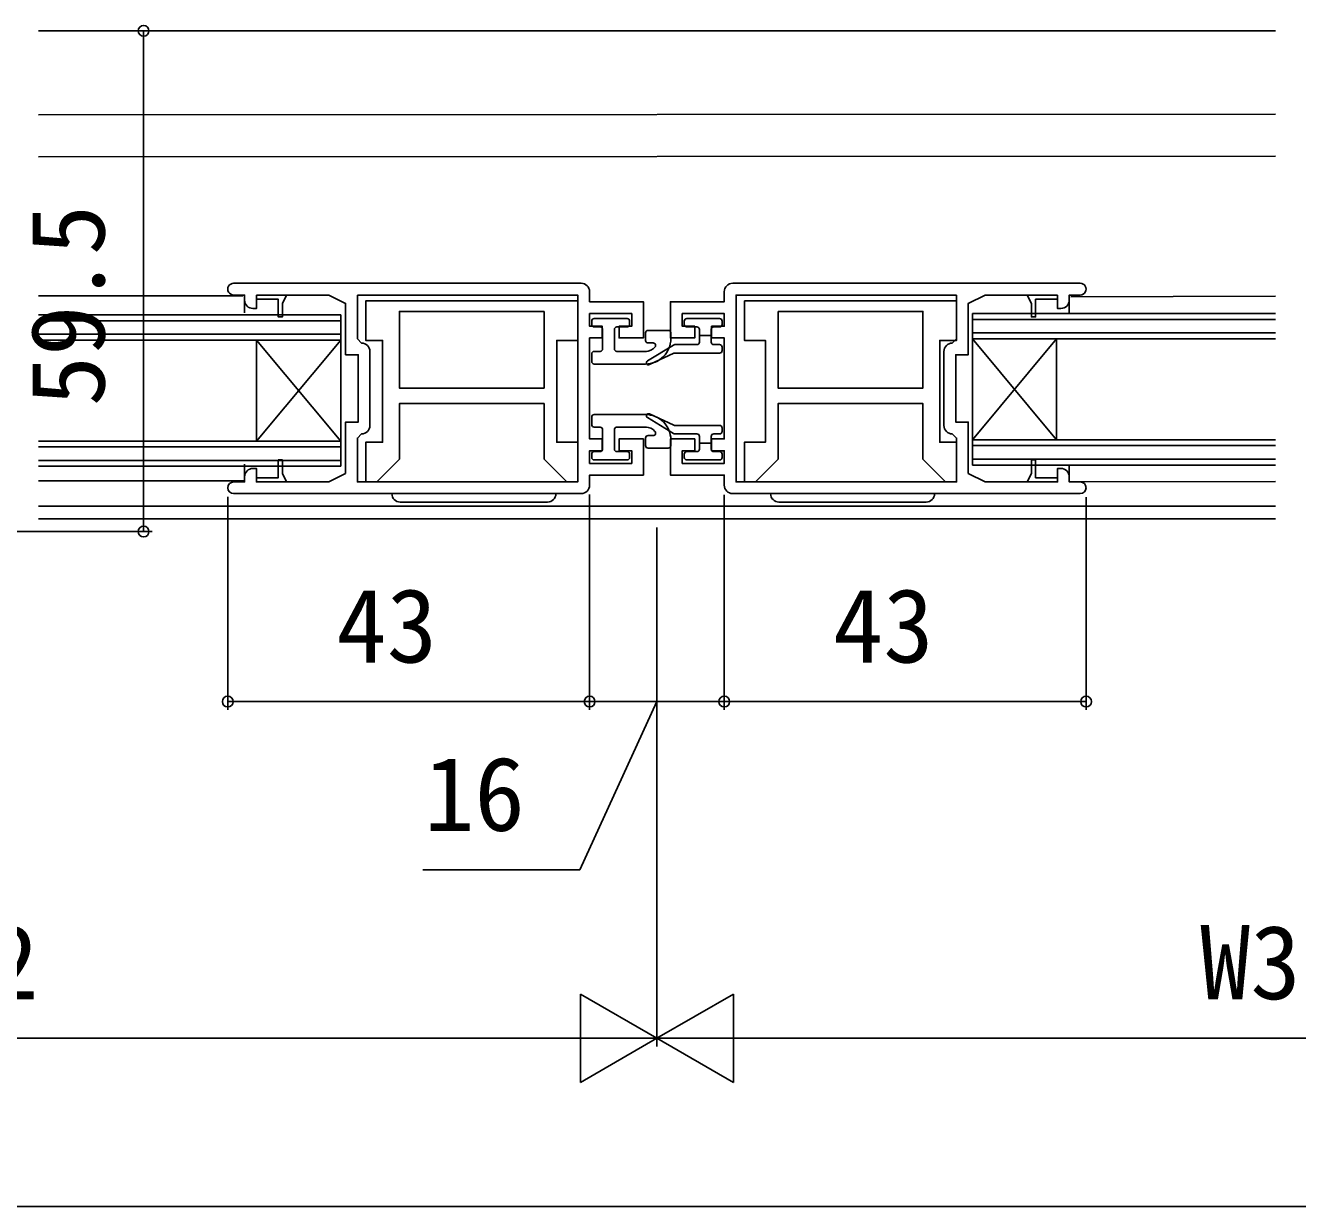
# Model space of a CAD drawing. Units: millimetres, scale not verified. Extents: x -525 to 525, y -782 to 777.
# Drawn here: x -160 to -8.9, y 447.3 to 587.6 of the extents above; entities that cross this region are included whole.
import ezdxf
from ezdxf.enums import TextEntityAlignment as Align

# ---------------------------------------------------------------- set-up
doc = ezdxf.new("R2010")
doc.units = ezdxf.units.MM
doc.header["$LTSCALE"] = 4
for name, color, linetype in [('0-2_YKK_11', 7, 'Continuous'), ('0-3_YKK_12', 2, 'Continuous'), ('0-4_YKK_13', 4, 'Continuous'), ('0-6_YKK_D', 6, 'Continuous')]:
    doc.layers.add(name, color=color, linetype=linetype)
doc.styles.add('ＭＳ ゴシック', font='')
doc.styles.get('ＭＳ ゴシック').set_extended_font_data('MS Gothic')

msp = doc.modelspace()

# ---------------------------------------------------------------- linework, layer by layer
at = {"layer": '0-2_YKK_11'}
for p, q in [((-135.3, 557.005), (-94, 557.005)), ((-34.7, 557.005), (-76, 557.005)), ((-119.1, 540.105), (-119.1, 548.905)), ((-50.9, 540.105), (-50.9, 548.905)), ((-94, 532.005), (-135.3, 532.005)), ((-76, 532.005), (-34.7, 532.005))]:
    msp.add_line(p, q, dxfattribs=at)
for points in [[(-134, 555.005), (-134, 555.605), (-135.3, 555.605)], [(-133, 535.005), (-132.6, 535.005), (-132.6, 533.905), (-130, 533.905), (-130, 536.005), (-129.5, 536.005), (-129.5, 534.405), (-129, 533.405), (-124, 533.405), (-122, 534.405), (-122, 540.505), (-120.5, 540.505), (-120.5, 548.505), (-122, 548.505), (-122, 554.605), (-124, 555.605), (-129, 555.605), (-129.5, 554.605), (-129.5, 553.005), (-130, 553.005), (-130, 555.105), (-132.6, 555.105), (-132.6, 554.005), (-133, 554.005)], [(-120.6, 555.605), (-94.4, 555.605), (-94.4, 533.405), (-120.6, 533.405), (-120.6, 538.605), (-120.1, 539.105)], [(-120.1, 549.905), (-120.6, 550.405), (-120.6, 555.605)], [(-93, 556.005), (-93, 554.805), (-86.6, 554.805), (-86.6, 550.505), (-89.5, 550.505), (-89.5, 551.905), (-88, 551.905), (-88, 553.405), (-93, 553.405), (-93, 551.905), (-91.5, 551.905), (-91.5, 550.505), (-93, 550.505), (-93, 538.505), (-91.5, 538.505), (-91.5, 537.105), (-93, 537.105), (-93, 535.605), (-88, 535.605), (-88, 537.105), (-89.5, 537.105), (-89.5, 538.505), (-86.6, 538.505), (-86.6, 534.205), (-93, 534.205), (-93, 533.005)], [(-77, 556.005), (-77, 554.805), (-83.4, 554.805), (-83.4, 550.505), (-80.5, 550.505), (-80.5, 551.905), (-82, 551.905), (-82, 553.405), (-77, 553.405), (-77, 551.905), (-78.5, 551.905), (-78.5, 550.505), (-77, 550.505), (-77, 538.505), (-78.5, 538.505), (-78.5, 537.105), (-77, 537.105), (-77, 535.605), (-82, 535.605), (-82, 537.105), (-80.5, 537.105), (-80.5, 538.505), (-83.4, 538.505), (-83.4, 534.205), (-77, 534.205), (-77, 533.005)], [(-49.4, 555.605), (-75.6, 555.605), (-75.6, 533.405), (-49.4, 533.405), (-49.4, 538.605), (-49.9, 539.105)], [(-49.9, 549.905), (-49.4, 550.405), (-49.4, 555.605)], [(-37, 535.005), (-37.4, 535.005), (-37.4, 533.905), (-40, 533.905), (-40, 536.005), (-40.5, 536.005), (-40.5, 534.405), (-41, 533.405), (-46, 533.405), (-48, 534.405), (-48, 540.505), (-49.5, 540.505), (-49.5, 548.505), (-48, 548.505), (-48, 554.605), (-46, 555.605), (-41, 555.605), (-40.5, 554.605), (-40.5, 553.005), (-40, 553.005), (-40, 555.105), (-37.4, 555.105), (-37.4, 554.005), (-37, 554.005)], [(-36, 555.005), (-36, 555.605), (-34.7, 555.605)], [(-135.3, 533.405), (-134, 533.405), (-134, 534.005)], [(-34.7, 533.405), (-36, 533.405), (-36, 534.005)]]:
    msp.add_lwpolyline(points, dxfattribs=at)
for points in [[(-132.6, 555.605), (-129, 555.605), (-129.5, 554.605), (-129.5, 553.005), (-130, 553.005), (-130, 555.105), (-132.6, 555.105)], [(-94.4, 554.905), (-119.6, 554.905), (-119.6, 550.205), (-117.6, 550.205), (-117.6, 538.105), (-119.6, 538.105), (-119.6, 533.405), (-118.3, 533.405), (-115.6, 536.105), (-115.6, 542.705), (-98.4, 542.705), (-98.4, 536.105), (-95.7, 533.405), (-94.4, 533.405), (-94.4, 538.105), (-96.9, 538.105), (-96.9, 550.205), (-94.4, 550.205)], [(-74.6, 554.905), (-49.4, 554.905), (-49.4, 550.205), (-51.4, 550.205), (-51.4, 538.105), (-49.4, 538.105), (-49.4, 533.405), (-50.7, 533.405), (-53.4, 536.105), (-53.4, 542.705), (-70.6, 542.705), (-70.6, 536.105), (-73.3, 533.405), (-74.6, 533.405), (-74.6, 538.105), (-72.1, 538.105), (-72.1, 550.205), (-74.6, 550.205)], [(-37.4, 555.605), (-41, 555.605), (-40.5, 554.605), (-40.5, 553.005), (-40, 553.005), (-40, 555.105), (-37.4, 555.105)], [(-98.4, 553.659), (-115.6, 553.659), (-115.6, 544.559), (-98.4, 544.559)], [(-70.6, 553.659), (-53.4, 553.659), (-53.4, 544.559), (-70.6, 544.559)], [(-129, 533.405), (-132.6, 533.405), (-132.6, 533.905), (-130, 533.905), (-130, 536.005), (-129.5, 536.005), (-129.5, 534.405)], [(-41, 533.405), (-37.4, 533.405), (-37.4, 533.905), (-40, 533.905), (-40, 536.005), (-40.5, 536.005), (-40.5, 534.405)]]:
    msp.add_lwpolyline(points, close=True, dxfattribs=at)
for centre, radius, start, end in [((-135.3, 556.305), 0.7, 89.99999, 270.00001), ((-94, 556.005), 1, 0.00001, 89.99999), ((-76, 556.005), 1, 90.00001, 179.99999), ((-34.7, 556.305), 0.7, 269.99999, 90.00001), ((-133, 555.005), 1, 180.00001, 269.99999), ((-37, 555.005), 1, 270.00001, 359.99999), ((-120.1, 548.905), 1, 0.00001, 89.99999), ((-49.9, 548.905), 1, 90.00001, 179.99999), ((-120.1, 540.105), 1, 270.00001, 359.99999), ((-49.9, 540.105), 1, 180.00001, 269.99999), ((-133, 534.005), 1, 90.00001, 179.99999), ((-37, 534.005), 1, 0.00001, 89.99999), ((-135.3, 532.705), 0.7, 90.00001, 179.99999), ((-135.3, 532.705), 0.7, 180.00001, 269.99999), ((-94, 533.005), 1, 270.00001, 359.99999), ((-76, 533.005), 1, 180.00001, 269.99999), ((-34.7, 532.705), 0.7, 0.00001, 89.99999), ((-34.7, 532.705), 0.7, 270.00001, 359.99999)]:
    msp.add_arc(centre, radius, start, end, dxfattribs=at)
at = {"layer": '0-3_YKK_12'}
for p, q in [((-11.5, 587), (-158.5, 587)), ((-11.5, 577.1), (-158.5, 577.006)), ((-11.5, 572.111), (-158.5, 572.02)), ((-158.5, 555.517), (-134.222, 555.517)), ((-134, 553.501), (-134, 555.117)), ((-36, 553.409), (-36, 554.972)), ((-35.8, 555.409), (-11.5, 555.465)), ((-47.5, 553.409), (-11.5, 553.409)), ((-47.5, 535.409), (-47.5, 553.409)), ((-158.5, 553.252), (-122.579, 553.252)), ((-158.5, 552.552), (-122.579, 552.552)), ((-122.579, 535.252), (-122.579, 553.252)), ((-47.5, 552.709), (-11.5, 552.709)), ((-158.5, 550.952), (-122.579, 550.952)), ((-158.5, 550.252), (-122.579, 550.252)), ((-132.579, 538.252), (-132.579, 550.252)), ((-132.579, 538.252), (-122.579, 550.252)), ((-132.579, 550.252), (-122.579, 538.252)), ((-47.5, 551.109), (-11.5, 551.109)), ((-47.5, 550.409), (-11.5, 550.409)), ((-37.5, 538.409), (-47.5, 550.409)), ((-37.5, 550.409), (-47.5, 538.409)), ((-37.5, 538.409), (-37.5, 550.409)), ((-158.5, 538.252), (-122.579, 538.252)), ((-47.5, 538.409), (-11.5, 538.409)), ((-158.5, 537.552), (-122.579, 537.552)), ((-47.5, 537.709), (-11.5, 537.709)), ((-158.5, 535.952), (-122.579, 535.952)), ((-158.5, 535.252), (-122.579, 535.252)), ((-134, 533.901), (-133.991, 535.501)), ((-47.5, 536.109), (-11.5, 536.109)), ((-47.5, 535.409), (-11.5, 535.409)), ((-36, 533.899), (-36, 535.409)), ((-134.09, 533.522), (-158.5, 533.52)), ((-35.8, 533.409), (-11.5, 533.466)), ((-158.5, 530.5), (-11.5, 530.5)), ((-158.5, 529), (-11.5, 529))]:
    msp.add_line(p, q, dxfattribs=at)
at = {"layer": '0-4_YKK_13'}
for p, q in [((-92.75, 552.509), (-92.75, 552.109)), ((-92.45, 552.809), (-88.55, 552.809)), ((-91.75, 551.809), (-92.45, 551.809)), ((-88.55, 551.809), (-89.75, 551.809)), ((-88.25, 552.509), (-88.25, 552.109)), ((-81.75, 552.509), (-81.75, 552.109)), ((-77.55, 552.809), (-81.45, 552.809)), ((-81.45, 551.809), (-80.25, 551.809)), ((-78.25, 551.809), (-77.55, 551.809)), ((-77.25, 552.509), (-77.25, 552.109)), ((-91.45, 551.509), (-91.45, 549.209)), ((-90.05, 551.509), (-90.05, 549.209)), ((-86.35, 551.109), (-86.35, 550.209)), ((-86.05, 551.409), (-83.65, 551.409)), ((-83.35, 550.409), (-83.35, 551.109)), ((-79.95, 551.509), (-79.95, 550.009)), ((-79.95, 550.809), (-78.55, 550.809)), ((-78.55, 551.509), (-78.55, 550.009)), ((-92.45, 548.909), (-91.75, 548.909)), ((-89.75, 548.909), (-86.246, 548.909)), ((-86.13, 547.772), (-83.022, 549.665)), ((-85.455, 549.909), (-86.05, 549.909)), ((-82.866, 549.709), (-80.25, 549.709)), ((-78.25, 549.709), (-77.55, 549.709)), ((-77.25, 549.409), (-77.25, 549.009)), ((-92.75, 548.609), (-92.75, 547.709)), ((-86.35, 547.409), (-92.45, 547.409)), ((-85.894, 547.332), (-83.01, 548.681)), ((-82.883, 548.709), (-77.55, 548.709)), ((-86.35, 541.409), (-92.45, 541.409)), ((-85.894, 541.485), (-83.01, 540.137)), ((-92.75, 540.209), (-92.75, 541.109)), ((-92.45, 539.909), (-91.75, 539.909)), ((-89.75, 539.909), (-86.246, 539.909)), ((-86.13, 541.045), (-83.022, 539.152)), ((-82.883, 540.109), (-77.55, 540.109)), ((-77.25, 539.409), (-77.25, 539.809)), ((-91.45, 537.309), (-91.45, 539.609)), ((-90.05, 537.309), (-90.05, 539.609)), ((-86.35, 537.709), (-86.35, 538.609)), ((-85.455, 538.909), (-86.05, 538.909)), ((-83.35, 538.409), (-83.35, 537.709)), ((-82.866, 539.109), (-80.25, 539.109)), ((-79.95, 537.309), (-79.95, 538.809)), ((-78.55, 537.309), (-78.55, 538.809)), ((-78.25, 539.109), (-77.55, 539.109)), ((-92.75, 536.309), (-92.75, 536.709)), ((-91.75, 537.009), (-92.45, 537.009)), ((-88.55, 537.009), (-89.75, 537.009)), ((-88.25, 536.309), (-88.25, 536.709)), ((-86.05, 537.409), (-83.65, 537.409)), ((-81.75, 536.309), (-81.75, 536.709)), ((-81.45, 537.009), (-80.25, 537.009)), ((-79.95, 538.009), (-78.55, 538.009)), ((-78.25, 537.009), (-77.55, 537.009)), ((-77.25, 536.309), (-77.25, 536.709)), ((-92.45, 536.009), (-88.55, 536.009)), ((-77.55, 536.009), (-81.45, 536.009)), ((-116.5, 532.005), (-115, 532.005)), ((-114.498, 531.005), (-115.5, 531.005)), ((-112.577, 531.005), (-114.498, 531.005)), ((-100.922, 531.005), (-112.577, 531.005)), ((-99.001, 531.005), (-100.922, 531.005)), ((-98, 531.005), (-99.001, 531.005)), ((-98.5, 532.005), (-97, 532.005)), ((-71.5, 532.005), (-70, 532.005)), ((-69.498, 531.005), (-70.5, 531.005)), ((-67.577, 531.005), (-69.498, 531.005)), ((-55.922, 531.005), (-67.577, 531.005)), ((-54.001, 531.005), (-55.922, 531.005)), ((-53, 531.005), (-54.001, 531.005)), ((-53.5, 532.005), (-52, 532.005))]:
    msp.add_line(p, q, dxfattribs=at)
for centre, radius, start, end in [((-92.45, 552.509), 0.3, 90, 179.99916), ((-92.45, 552.109), 0.3, 179.99916, 270), ((-91.75, 551.509), 0.3, 359.99916, 90), ((-89.75, 551.509), 0.3, 90, 179.99916), ((-88.55, 552.509), 0.3, 359.99916, 90), ((-88.55, 552.109), 0.3, 270, 359.99916), ((-81.45, 552.509), 0.3, 90, 180.0005), ((-81.45, 552.109), 0.3, 180.0005, 270), ((-80.25, 551.509), 0.3, 0.0005, 90), ((-78.25, 551.509), 0.3, 90, 180.0005), ((-77.55, 552.509), 0.3, 0.0005, 90), ((-77.55, 552.109), 0.3, 270, 0.0005), ((-86.05, 551.109), 0.3, 90, 179.99983), ((-86.35, 550.409), 3, 270, 0.0005), ((-83.65, 551.109), 0.3, 0.0005, 90), ((-92.45, 548.609), 0.3, 90, 179.99916), ((-91.75, 549.209), 0.3, 270, 359.99916), ((-89.75, 549.209), 0.3, 179.99916, 270), ((-86.05, 550.209), 0.3, 179.99983, 270), ((-86.35, 550.409), 1.5, 270, 318.19309), ((-85.455, 549.609), 0.3, 318.19309, 90), ((-82.866, 549.409), 0.3, 90, 121.34079), ((-80.25, 550.009), 0.3, 270, 0.0005), ((-78.25, 550.009), 0.3, 180.0005, 270), ((-77.55, 549.409), 0.3, 0.0005, 90), ((-77.55, 549.009), 0.3, 270, 0.0005), ((-92.45, 547.709), 0.3, 179.99916, 270), ((-86, 547.559), 0.25, 119.8405, 294.77862), ((-82.883, 548.409), 0.3, 90, 115.05933), ((-92.45, 541.109), 0.3, 90, 180.00084), ((-86.35, 538.409), 3, 359.9995, 90), ((-86, 541.259), 0.25, 65.22138, 240.1595), ((-92.45, 540.209), 0.3, 180.00084, 270), ((-91.75, 539.609), 0.3, 0.00084, 90), ((-89.75, 539.609), 0.3, 90, 180.00084), ((-86.35, 538.409), 1.5, 41.80691, 90), ((-82.883, 540.409), 0.3, 244.94067, 270), ((-77.55, 539.809), 0.3, 359.9995, 90), ((-86.05, 538.609), 0.3, 90, 180.00017), ((-85.455, 539.209), 0.3, 270, 41.80691), ((-82.866, 539.409), 0.3, 238.65921, 270), ((-80.25, 538.809), 0.3, 359.9995, 90), ((-78.25, 538.809), 0.3, 90, 179.9995), ((-77.55, 539.409), 0.3, 270, 359.9995), ((-92.45, 536.709), 0.3, 90, 180.00084), ((-91.75, 537.309), 0.3, 270, 0.00084), ((-89.75, 537.309), 0.3, 180.00084, 270), ((-88.55, 536.709), 0.3, 0.00084, 90), ((-86.05, 537.709), 0.3, 180.00017, 270), ((-83.65, 537.709), 0.3, 270, 359.9995), ((-81.45, 536.709), 0.3, 90, 179.9995), ((-80.25, 537.309), 0.3, 270, 359.9995), ((-78.25, 537.309), 0.3, 179.9995, 270), ((-77.55, 536.709), 0.3, 359.9995, 90), ((-92.45, 536.309), 0.3, 180.00084, 270), ((-88.55, 536.309), 0.3, 270, 0.00084), ((-81.45, 536.309), 0.3, 179.9995, 270), ((-77.55, 536.309), 0.3, 270, 359.9995), ((-115.5, 532.005), 1, 180, 270), ((-98, 532.005), 1, 270, 0), ((-70.5, 532.005), 1, 180, 270), ((-53, 532.005), 1, 270, 0)]:
    msp.add_arc(centre, radius, start, end, dxfattribs=at)
at = {"layer": '0-6_YKK_D'}
for p, q in [((-146, 527.5), (-146, 587)), ((-136, 531.609), (-136, 506.3)), ((-93, 531.909), (-93, 506.3)), ((-93, 531.909), (-93, 506.3)), ((-76.999, 531.868), (-76.999, 506.3)), ((-76.999, 531.868), (-76.999, 506.3)), ((-34, 531.604), (-34, 506.3)), ((-85, 528), (-85, 466.3)), ((-85, 528), (-85, 466.3)), ((-182.787, 527.5), (-145, 527.5)), ((-136, 507.3), (-93, 507.3)), ((-93, 507.3), (-76.999, 507.3)), ((-76.999, 507.3), (-34, 507.3)), ((-85, 467.3), (-94.093, 472.55)), ((-94.093, 472.55), (-94.093, 462.05)), ((-85, 467.3), (-75.907, 472.55)), ((-75.907, 462.05), (-75.907, 472.55)), ((-224.5, 467.3), (-95.5, 467.3)), ((-85, 467.3), (-103.187, 467.3)), ((-85, 467.3), (-94.093, 462.05)), ((-85, 467.3), (-75.907, 462.05)), ((-85, 467.3), (-66.813, 467.3)), ((-74.5, 467.3), (54.5, 467.3)), ((-374.5, 447.3), (54.5, 447.3))]:
    msp.add_line(p, q, dxfattribs=at)
msp.add_lwpolyline([(-85, 507.3), (-94.172, 487.3), (-112.831, 487.3)], dxfattribs=at)
for centre in [(-146, 587), (-146, 527.5), (-136, 507.3), (-93, 507.3), (-93, 507.3), (-76.999, 507.3), (-76.999, 507.3), (-34, 507.3)]:
    msp.add_circle(centre, 0.637, dxfattribs=at)

# ---------------------------------------------------------------- texts
at = {"layer": '0-6_YKK_D', "style": 'ＭＳ ゴシック'}
msp.add_text('59.5', height=8.798, rotation=90, dxfattribs=at).set_placement((-148, 542.386), align=Align.BOTTOM_LEFT)
for s, p in [('43', (-123.091, 509.3)), ('43', (-64.09, 509.3)), ('16', (-112.672, 489.3)), ('W2', (-170.466, 469.3)), ('W3', (-20.466, 469.3))]:
    msp.add_text(s, height=8.798, dxfattribs=at).set_placement(p, align=Align.BOTTOM_LEFT)

doc.saveas('drawing.dxf')
